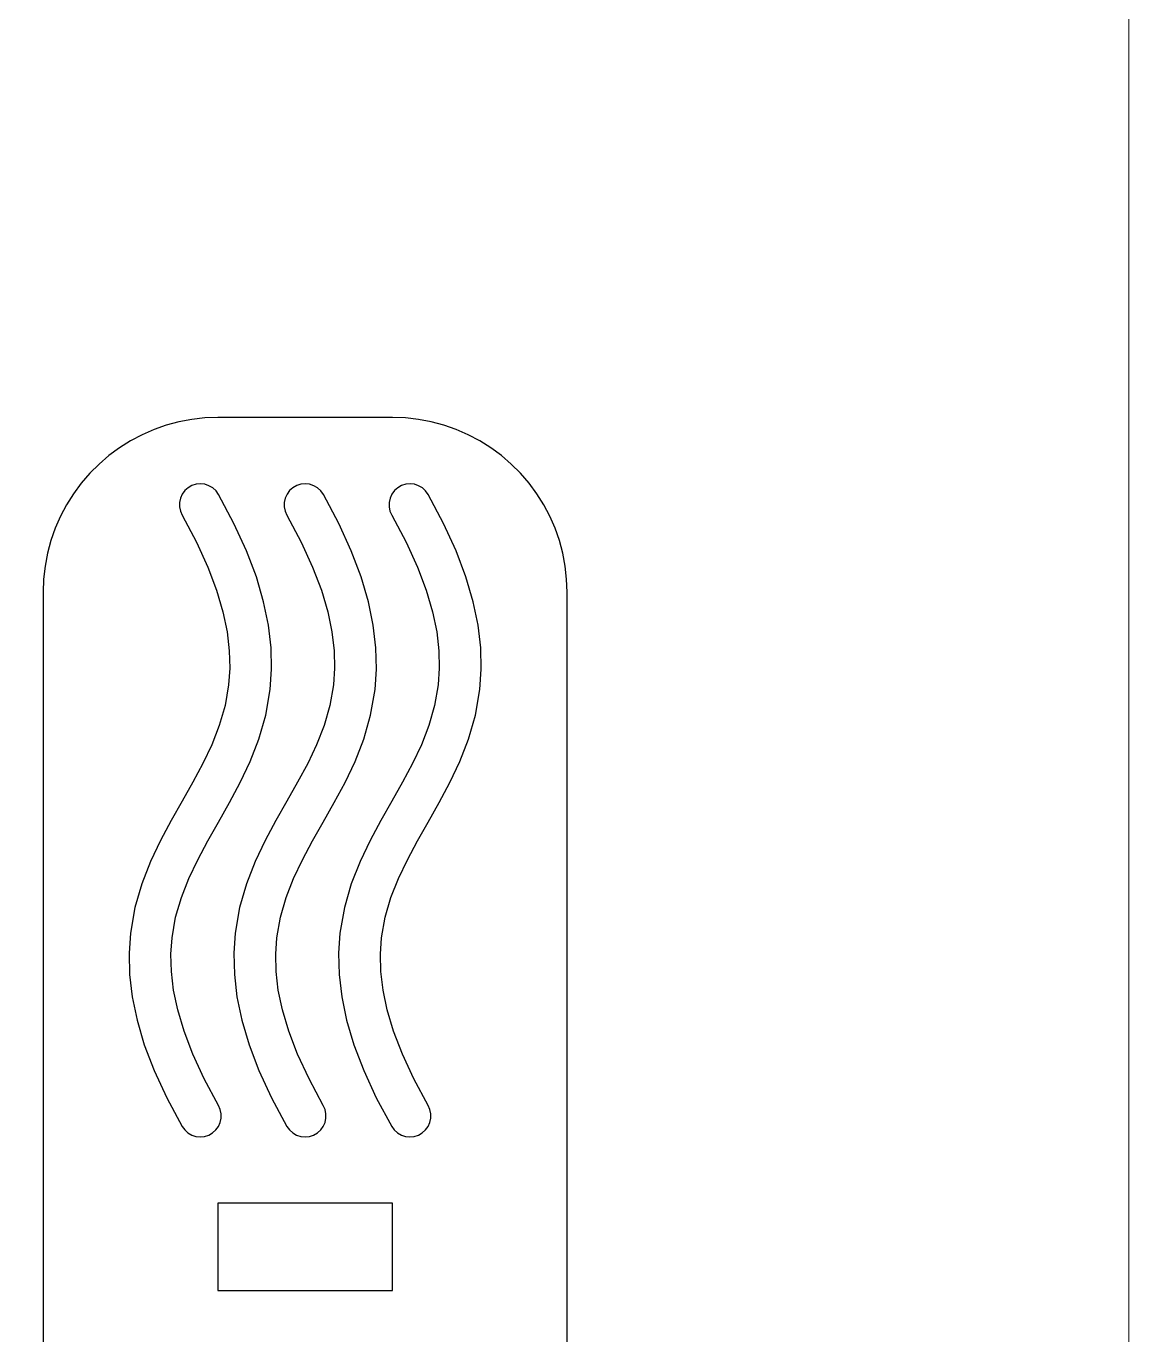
# Model space of a CAD drawing. Header units: millimetres. Extents: x -3928 to -434, y -548 to 1409.
# Drawn here: x -2791.6 to -2728.4, y 795.5 to 870.5 of the extents above; entities that cross this region are included whole.
import ezdxf

# ---------------------------------------------------------------- set-up
doc = ezdxf.new("R2010")
doc.units = ezdxf.units.MM
doc.header["$MEASUREMENT"] = 0
doc.layers.add('layer 1', color=7, linetype='Continuous')

msp = doc.modelspace()

# ---------------------------------------------------------------- linework, layer by layer
at = {"layer": 'layer 1', "color": 250, "lineweight": 9}
msp.add_lwpolyline([(-3928.424, 422.392), (-2728.424, 422.392), (-2728.424, 1322.392), (-3928.424, 1322.392), (-3928.424, 422.392)], close=True, dxfattribs=at)
at = {"layer": 'layer 1', "color": 1, "lineweight": 25}
for points, knots in [([(-2780.5872, 848.0727), (-2780.5872, 848.0727), (-2781.3344, 848.0449), (-2781.3344, 848.0449), (-2781.3344, 848.0449), (-2781.3344, 848.0449), (-2782.0777, 847.9609), (-2782.0777, 847.9609), (-2782.0777, 847.9609), (-2782.0777, 847.9609), (-2782.8125, 847.8219), (-2782.8125, 847.8219), (-2782.8125, 847.8219), (-2782.8125, 847.8219), (-2783.5347, 847.6286), (-2783.5347, 847.6286), (-2783.5347, 847.6286), (-2783.5347, 847.6286), (-2784.2406, 847.3816), (-2784.2406, 847.3816), (-2784.2406, 847.3816), (-2784.2406, 847.3816), (-2784.926, 847.0825), (-2784.926, 847.0825), (-2784.926, 847.0825), (-2784.926, 847.0825), (-2785.5871, 846.7329), (-2785.5871, 846.7329), (-2785.5871, 846.7329), (-2785.5871, 846.7329), (-2786.2204, 846.3353), (-2786.2204, 846.3353), (-2786.2204, 846.3353), (-2786.2204, 846.3353), (-2786.8222, 845.8912), (-2786.8222, 845.8912), (-2786.8222, 845.8912), (-2786.8222, 845.8912), (-2787.3888, 845.4033), (-2787.3888, 845.4033), (-2787.3888, 845.4033), (-2787.3888, 845.4033), (-2787.9176, 844.8745), (-2787.9176, 844.8745), (-2787.9176, 844.8745), (-2787.9176, 844.8745), (-2788.4055, 844.3075), (-2788.4055, 844.3075), (-2788.4055, 844.3075), (-2788.4055, 844.3075), (-2788.8496, 843.7061), (-2788.8496, 843.7061), (-2788.8496, 843.7061), (-2788.8496, 843.7061), (-2789.2476, 843.0728), (-2789.2476, 843.0728), (-2789.2476, 843.0728), (-2789.2476, 843.0728), (-2789.5968, 842.4117), (-2789.5968, 842.4117), (-2789.5968, 842.4117), (-2789.5968, 842.4117), (-2789.896, 841.7263), (-2789.896, 841.7263), (-2789.896, 841.7263), (-2789.896, 841.7263), (-2790.1429, 841.0204), (-2790.1429, 841.0204), (-2790.1429, 841.0204), (-2790.1429, 841.0204), (-2790.3366, 840.2979), (-2790.3366, 840.2979), (-2790.3366, 840.2979), (-2790.3366, 840.2979), (-2790.4756, 839.563), (-2790.4756, 839.563), (-2790.4756, 839.563), (-2790.4756, 839.563), (-2790.5592, 838.8201), (-2790.5592, 838.8201), (-2790.5592, 838.8201), (-2790.5592, 838.8201), (-2790.5871, 838.0729), (-2790.5871, 838.0729)], [0, 0, 0, 0, 0.0454545, 0.0454545, 0.0454545, 0.0454545, 0.0909091, 0.0909091, 0.0909091, 0.0909091, 0.1363636, 0.1363636, 0.1363636, 0.1363636, 0.1818182, 0.1818182, 0.1818182, 0.1818182, 0.2272727, 0.2272727, 0.2272727, 0.2272727, 0.2727273, 0.2727273, 0.2727273, 0.2727273, 0.3181818, 0.3181818, 0.3181818, 0.3181818, 0.3636364, 0.3636364, 0.3636364, 0.3636364, 0.4090909, 0.4090909, 0.4090909, 0.4090909, 0.4545455, 0.4545455, 0.4545455, 0.4545455, 0.5, 0.5, 0.5, 0.5, 0.5454545, 0.5454545, 0.5454545, 0.5454545, 0.5909091, 0.5909091, 0.5909091, 0.5909091, 0.6363636, 0.6363636, 0.6363636, 0.6363636, 0.6818182, 0.6818182, 0.6818182, 0.6818182, 0.7272727, 0.7272727, 0.7272727, 0.7272727, 0.7727273, 0.7727273, 0.7727273, 0.7727273, 0.8181818, 0.8181818, 0.8181818, 0.8181818, 0.8636364, 0.8636364, 0.8636364, 0.8636364, 0.9090909, 0.9090909, 0.9090909, 0.9090909, 1, 1, 1, 1]), ([(-2760.5872, 838.0729), (-2760.5872, 838.0729), (-2760.6151, 838.8201), (-2760.6151, 838.8201), (-2760.6151, 838.8201), (-2760.6151, 838.8201), (-2760.699, 839.563), (-2760.699, 839.563), (-2760.699, 839.563), (-2760.699, 839.563), (-2760.838, 840.2979), (-2760.838, 840.2979), (-2760.838, 840.2979), (-2760.838, 840.2979), (-2761.0313, 841.0204), (-2761.0313, 841.0204), (-2761.0313, 841.0204), (-2761.0313, 841.0204), (-2761.2786, 841.7263), (-2761.2786, 841.7263), (-2761.2786, 841.7263), (-2761.2786, 841.7263), (-2761.5774, 842.4117), (-2761.5774, 842.4117), (-2761.5774, 842.4117), (-2761.5774, 842.4117), (-2761.927, 843.0728), (-2761.927, 843.0728), (-2761.927, 843.0728), (-2761.927, 843.0728), (-2762.325, 843.7061), (-2762.325, 843.7061), (-2762.325, 843.7061), (-2762.325, 843.7061), (-2762.7688, 844.3075), (-2762.7688, 844.3075), (-2762.7688, 844.3075), (-2762.7688, 844.3075), (-2763.2567, 844.8745), (-2763.2567, 844.8745), (-2763.2567, 844.8745), (-2763.2567, 844.8745), (-2763.7855, 845.4033), (-2763.7855, 845.4033), (-2763.7855, 845.4033), (-2763.7855, 845.4033), (-2764.3524, 845.8912), (-2764.3524, 845.8912), (-2764.3524, 845.8912), (-2764.3524, 845.8912), (-2764.9539, 846.3353), (-2764.9539, 846.3353), (-2764.9539, 846.3353), (-2764.9539, 846.3353), (-2765.5871, 846.7329), (-2765.5871, 846.7329), (-2765.5871, 846.7329), (-2765.5871, 846.7329), (-2766.2482, 847.0825), (-2766.2482, 847.0825), (-2766.2482, 847.0825), (-2766.2482, 847.0825), (-2766.9337, 847.3816), (-2766.9337, 847.3816), (-2766.9337, 847.3816), (-2766.9337, 847.3816), (-2767.6396, 847.6286), (-2767.6396, 847.6286), (-2767.6396, 847.6286), (-2767.6396, 847.6286), (-2768.3621, 847.8219), (-2768.3621, 847.8219), (-2768.3621, 847.8219), (-2768.3621, 847.8219), (-2769.0969, 847.9609), (-2769.0969, 847.9609), (-2769.0969, 847.9609), (-2769.0969, 847.9609), (-2769.8398, 848.0449), (-2769.8398, 848.0449), (-2769.8398, 848.0449), (-2769.8398, 848.0449), (-2770.5874, 848.0727), (-2770.5874, 848.0727)], [0, 0, 0, 0, 0.0454545, 0.0454545, 0.0454545, 0.0454545, 0.0909091, 0.0909091, 0.0909091, 0.0909091, 0.1363636, 0.1363636, 0.1363636, 0.1363636, 0.1818182, 0.1818182, 0.1818182, 0.1818182, 0.2272727, 0.2272727, 0.2272727, 0.2272727, 0.2727273, 0.2727273, 0.2727273, 0.2727273, 0.3181818, 0.3181818, 0.3181818, 0.3181818, 0.3636364, 0.3636364, 0.3636364, 0.3636364, 0.4090909, 0.4090909, 0.4090909, 0.4090909, 0.4545455, 0.4545455, 0.4545455, 0.4545455, 0.5, 0.5, 0.5, 0.5, 0.5454545, 0.5454545, 0.5454545, 0.5454545, 0.5909091, 0.5909091, 0.5909091, 0.5909091, 0.6363636, 0.6363636, 0.6363636, 0.6363636, 0.6818182, 0.6818182, 0.6818182, 0.6818182, 0.7272727, 0.7272727, 0.7272727, 0.7272727, 0.7727273, 0.7727273, 0.7727273, 0.7727273, 0.8181818, 0.8181818, 0.8181818, 0.8181818, 0.8636364, 0.8636364, 0.8636364, 0.8636364, 0.9090909, 0.9090909, 0.9090909, 0.9090909, 1, 1, 1, 1]), ([(-2780.5438, 843.6655), (-2780.5438, 843.6655), (-2780.6899, 843.8697), (-2780.6899, 843.8697), (-2780.6899, 843.8697), (-2780.6899, 843.8697), (-2780.8754, 844.0387), (-2780.8754, 844.0387), (-2780.8754, 844.0387), (-2780.8754, 844.0387), (-2781.0917, 844.1657), (-2781.0917, 844.1657), (-2781.0917, 844.1657), (-2781.0917, 844.1657), (-2781.3298, 844.2447), (-2781.3298, 844.2447), (-2781.3298, 844.2447), (-2781.3298, 844.2447), (-2781.5789, 844.2726), (-2781.5789, 844.2726), (-2781.5789, 844.2726), (-2781.5789, 844.2726), (-2781.8286, 844.2483), (-2781.8286, 844.2483), (-2781.8286, 844.2483), (-2781.8286, 844.2483), (-2782.0678, 844.1724), (-2782.0678, 844.1724), (-2782.0678, 844.1724), (-2782.0678, 844.1724), (-2782.2858, 844.0482), (-2782.2858, 844.0482), (-2782.2858, 844.0482), (-2782.2858, 844.0482), (-2782.4735, 843.8817), (-2782.4735, 843.8817), (-2782.4735, 843.8817), (-2782.4735, 843.8817), (-2782.6224, 843.6799), (-2782.6224, 843.6799), (-2782.6224, 843.6799), (-2782.6224, 843.6799), (-2782.7261, 843.4513), (-2782.7261, 843.4513), (-2782.7261, 843.4513), (-2782.7261, 843.4513), (-2782.7797, 843.2062), (-2782.7797, 843.2062), (-2782.7797, 843.2062), (-2782.7797, 843.2062), (-2782.7815, 842.9553), (-2782.7815, 842.9553), (-2782.7815, 842.9553), (-2782.7815, 842.9553), (-2782.7311, 842.7098), (-2782.7311, 842.7098), (-2782.7311, 842.7098), (-2782.7311, 842.7098), (-2782.6305, 842.4798), (-2782.6305, 842.4798)], [0, 0, 0, 0, 0.0625, 0.0625, 0.0625, 0.0625, 0.125, 0.125, 0.125, 0.125, 0.1875, 0.1875, 0.1875, 0.1875, 0.25, 0.25, 0.25, 0.25, 0.3125, 0.3125, 0.3125, 0.3125, 0.375, 0.375, 0.375, 0.375, 0.4375, 0.4375, 0.4375, 0.4375, 0.5, 0.5, 0.5, 0.5, 0.5625, 0.5625, 0.5625, 0.5625, 0.625, 0.625, 0.625, 0.625, 0.6875, 0.6875, 0.6875, 0.6875, 0.75, 0.75, 0.75, 0.75, 0.8125, 0.8125, 0.8125, 0.8125, 0.875, 0.875, 0.875, 0.875, 1, 1, 1, 1]), ([(-2774.5438, 843.6655), (-2774.5438, 843.6655), (-2774.6898, 843.8697), (-2774.6898, 843.8697), (-2774.6898, 843.8697), (-2774.6898, 843.8697), (-2774.8754, 844.0387), (-2774.8754, 844.0387), (-2774.8754, 844.0387), (-2774.8754, 844.0387), (-2775.0916, 844.1657), (-2775.0916, 844.1657), (-2775.0916, 844.1657), (-2775.0916, 844.1657), (-2775.3298, 844.2447), (-2775.3298, 844.2447), (-2775.3298, 844.2447), (-2775.3298, 844.2447), (-2775.5792, 844.2726), (-2775.5792, 844.2726), (-2775.5792, 844.2726), (-2775.5792, 844.2726), (-2775.8286, 844.2483), (-2775.8286, 844.2483), (-2775.8286, 844.2483), (-2775.8286, 844.2483), (-2776.0678, 844.1724), (-2776.0678, 844.1724), (-2776.0678, 844.1724), (-2776.0678, 844.1724), (-2776.2858, 844.0482), (-2776.2858, 844.0482), (-2776.2858, 844.0482), (-2776.2858, 844.0482), (-2776.4735, 843.8817), (-2776.4735, 843.8817), (-2776.4735, 843.8817), (-2776.4735, 843.8817), (-2776.6224, 843.6799), (-2776.6224, 843.6799), (-2776.6224, 843.6799), (-2776.6224, 843.6799), (-2776.7261, 843.4513), (-2776.7261, 843.4513), (-2776.7261, 843.4513), (-2776.7261, 843.4513), (-2776.7797, 843.2062), (-2776.7797, 843.2062), (-2776.7797, 843.2062), (-2776.7797, 843.2062), (-2776.7815, 842.9553), (-2776.7815, 842.9553), (-2776.7815, 842.9553), (-2776.7815, 842.9553), (-2776.731, 842.7098), (-2776.731, 842.7098), (-2776.731, 842.7098), (-2776.731, 842.7098), (-2776.6305, 842.4798), (-2776.6305, 842.4798)], [0, 0, 0, 0, 0.0625, 0.0625, 0.0625, 0.0625, 0.125, 0.125, 0.125, 0.125, 0.1875, 0.1875, 0.1875, 0.1875, 0.25, 0.25, 0.25, 0.25, 0.3125, 0.3125, 0.3125, 0.3125, 0.375, 0.375, 0.375, 0.375, 0.4375, 0.4375, 0.4375, 0.4375, 0.5, 0.5, 0.5, 0.5, 0.5625, 0.5625, 0.5625, 0.5625, 0.625, 0.625, 0.625, 0.625, 0.6875, 0.6875, 0.6875, 0.6875, 0.75, 0.75, 0.75, 0.75, 0.8125, 0.8125, 0.8125, 0.8125, 0.875, 0.875, 0.875, 0.875, 1, 1, 1, 1]), ([(-2768.5437, 843.6655), (-2768.5437, 843.6655), (-2768.6901, 843.8697), (-2768.6901, 843.8697), (-2768.6901, 843.8697), (-2768.6901, 843.8697), (-2768.8754, 844.0387), (-2768.8754, 844.0387), (-2768.8754, 844.0387), (-2768.8754, 844.0387), (-2769.0916, 844.1657), (-2769.0916, 844.1657), (-2769.0916, 844.1657), (-2769.0916, 844.1657), (-2769.3297, 844.2447), (-2769.3297, 844.2447), (-2769.3297, 844.2447), (-2769.3297, 844.2447), (-2769.5791, 844.2726), (-2769.5791, 844.2726), (-2769.5791, 844.2726), (-2769.5791, 844.2726), (-2769.8286, 844.2483), (-2769.8286, 844.2483), (-2769.8286, 844.2483), (-2769.8286, 844.2483), (-2770.0677, 844.1724), (-2770.0677, 844.1724), (-2770.0677, 844.1724), (-2770.0677, 844.1724), (-2770.2858, 844.0482), (-2770.2858, 844.0482), (-2770.2858, 844.0482), (-2770.2858, 844.0482), (-2770.4734, 843.8817), (-2770.4734, 843.8817), (-2770.4734, 843.8817), (-2770.4734, 843.8817), (-2770.6223, 843.6799), (-2770.6223, 843.6799), (-2770.6223, 843.6799), (-2770.6223, 843.6799), (-2770.726, 843.4513), (-2770.726, 843.4513), (-2770.726, 843.4513), (-2770.726, 843.4513), (-2770.7796, 843.2062), (-2770.7796, 843.2062), (-2770.7796, 843.2062), (-2770.7796, 843.2062), (-2770.7814, 842.9553), (-2770.7814, 842.9553), (-2770.7814, 842.9553), (-2770.7814, 842.9553), (-2770.731, 842.7098), (-2770.731, 842.7098), (-2770.731, 842.7098), (-2770.731, 842.7098), (-2770.6304, 842.4798), (-2770.6304, 842.4798)], [0, 0, 0, 0, 0.0625, 0.0625, 0.0625, 0.0625, 0.125, 0.125, 0.125, 0.125, 0.1875, 0.1875, 0.1875, 0.1875, 0.25, 0.25, 0.25, 0.25, 0.3125, 0.3125, 0.3125, 0.3125, 0.375, 0.375, 0.375, 0.375, 0.4375, 0.4375, 0.4375, 0.4375, 0.5, 0.5, 0.5, 0.5, 0.5625, 0.5625, 0.5625, 0.5625, 0.625, 0.625, 0.625, 0.625, 0.6875, 0.6875, 0.6875, 0.6875, 0.75, 0.75, 0.75, 0.75, 0.8125, 0.8125, 0.8125, 0.8125, 0.875, 0.875, 0.875, 0.875, 1, 1, 1, 1]), ([(-2780.5467, 808.6706), (-2780.5467, 808.6706), (-2781.3654, 810.1915), (-2781.3654, 810.1915), (-2781.3654, 810.1915), (-2781.3654, 810.1915), (-2782.0199, 811.6072), (-2782.0199, 811.6072), (-2782.0199, 811.6072), (-2782.0199, 811.6072), (-2782.5219, 812.923), (-2782.5219, 812.923), (-2782.5219, 812.923), (-2782.5219, 812.923), (-2782.8849, 814.1457), (-2782.8849, 814.1457), (-2782.8849, 814.1457), (-2782.8849, 814.1457), (-2783.1219, 815.2824), (-2783.1219, 815.2824), (-2783.1219, 815.2824), (-2783.1219, 815.2824), (-2783.2468, 816.3425), (-2783.2468, 816.3425), (-2783.2468, 816.3425), (-2783.2468, 816.3425), (-2783.2715, 817.3352), (-2783.2715, 817.3352), (-2783.2715, 817.3352), (-2783.2715, 817.3352), (-2783.2077, 818.2722), (-2783.2077, 818.2722), (-2783.2077, 818.2722), (-2783.2077, 818.2722), (-2783.0013, 819.4543), (-2783.0013, 819.4543), (-2783.0013, 819.4543), (-2783.0013, 819.4543), (-2782.6746, 820.5811), (-2782.6746, 820.5811), (-2782.6746, 820.5811), (-2782.6746, 820.5811), (-2782.246, 821.6737), (-2782.246, 821.6737), (-2782.246, 821.6737), (-2782.246, 821.6737), (-2781.7334, 822.7489), (-2781.7334, 822.7489), (-2781.7334, 822.7489), (-2781.7334, 822.7489), (-2781.1587, 823.8214), (-2781.1587, 823.8214), (-2781.1587, 823.8214), (-2781.1587, 823.8214), (-2780.5452, 824.9051), (-2780.5452, 824.9051), (-2780.5452, 824.9051), (-2780.5452, 824.9051), (-2779.9169, 826.0146), (-2779.9169, 826.0146), (-2779.9169, 826.0146), (-2779.9169, 826.0146), (-2779.3021, 827.1661), (-2779.3021, 827.1661), (-2779.3021, 827.1661), (-2779.3021, 827.1661), (-2778.7295, 828.375), (-2778.7295, 828.375), (-2778.7295, 828.375), (-2778.7295, 828.375), (-2778.2296, 829.6574), (-2778.2296, 829.6574), (-2778.2296, 829.6574), (-2778.2296, 829.6574), (-2777.8359, 831.0265), (-2777.8359, 831.0265), (-2777.8359, 831.0265), (-2777.8359, 831.0265), (-2777.5823, 832.4923), (-2777.5823, 832.4923), (-2777.5823, 832.4923), (-2777.5823, 832.4923), (-2777.5036, 833.6586), (-2777.5036, 833.6586), (-2777.5036, 833.6586), (-2777.5036, 833.6586), (-2777.5336, 834.8841), (-2777.5336, 834.8841), (-2777.5336, 834.8841), (-2777.5336, 834.8841), (-2777.6835, 836.1707), (-2777.6835, 836.1707), (-2777.6835, 836.1707), (-2777.6835, 836.1707), (-2777.9622, 837.5219), (-2777.9622, 837.5219), (-2777.9622, 837.5219), (-2777.9622, 837.5219), (-2778.3788, 838.9407), (-2778.3788, 838.9407), (-2778.3788, 838.9407), (-2778.3788, 838.9407), (-2778.9419, 840.4333), (-2778.9419, 840.4333), (-2778.9419, 840.4333), (-2778.9419, 840.4333), (-2779.6605, 842.006), (-2779.6605, 842.006), (-2779.6605, 842.006), (-2779.6605, 842.006), (-2780.5438, 843.6655), (-2780.5438, 843.6655)], [0, 0, 0, 0, 0.0344828, 0.0344828, 0.0344828, 0.0344828, 0.0689655, 0.0689655, 0.0689655, 0.0689655, 0.1034483, 0.1034483, 0.1034483, 0.1034483, 0.137931, 0.137931, 0.137931, 0.137931, 0.1724138, 0.1724138, 0.1724138, 0.1724138, 0.2068966, 0.2068966, 0.2068966, 0.2068966, 0.2413793, 0.2413793, 0.2413793, 0.2413793, 0.2758621, 0.2758621, 0.2758621, 0.2758621, 0.3103448, 0.3103448, 0.3103448, 0.3103448, 0.3448276, 0.3448276, 0.3448276, 0.3448276, 0.3793103, 0.3793103, 0.3793103, 0.3793103, 0.4137931, 0.4137931, 0.4137931, 0.4137931, 0.4482759, 0.4482759, 0.4482759, 0.4482759, 0.4827586, 0.4827586, 0.4827586, 0.4827586, 0.5172414, 0.5172414, 0.5172414, 0.5172414, 0.5517241, 0.5517241, 0.5517241, 0.5517241, 0.5862069, 0.5862069, 0.5862069, 0.5862069, 0.6206897, 0.6206897, 0.6206897, 0.6206897, 0.6551724, 0.6551724, 0.6551724, 0.6551724, 0.6896552, 0.6896552, 0.6896552, 0.6896552, 0.7241379, 0.7241379, 0.7241379, 0.7241379, 0.7586207, 0.7586207, 0.7586207, 0.7586207, 0.7931034, 0.7931034, 0.7931034, 0.7931034, 0.8275862, 0.8275862, 0.8275862, 0.8275862, 0.862069, 0.862069, 0.862069, 0.862069, 0.8965517, 0.8965517, 0.8965517, 0.8965517, 0.9310345, 0.9310345, 0.9310345, 0.9310345, 1, 1, 1, 1]), ([(-2774.5466, 808.6706), (-2774.5466, 808.6706), (-2775.3654, 810.1915), (-2775.3654, 810.1915), (-2775.3654, 810.1915), (-2775.3654, 810.1915), (-2776.0198, 811.6072), (-2776.0198, 811.6072), (-2776.0198, 811.6072), (-2776.0198, 811.6072), (-2776.5218, 812.923), (-2776.5218, 812.923), (-2776.5218, 812.923), (-2776.5218, 812.923), (-2776.8848, 814.1457), (-2776.8848, 814.1457), (-2776.8848, 814.1457), (-2776.8848, 814.1457), (-2777.1219, 815.2824), (-2777.1219, 815.2824), (-2777.1219, 815.2824), (-2777.1219, 815.2824), (-2777.2468, 816.3425), (-2777.2468, 816.3425), (-2777.2468, 816.3425), (-2777.2468, 816.3425), (-2777.2715, 817.3352), (-2777.2715, 817.3352), (-2777.2715, 817.3352), (-2777.2715, 817.3352), (-2777.2076, 818.2722), (-2777.2076, 818.2722), (-2777.2076, 818.2722), (-2777.2076, 818.2722), (-2777.0012, 819.4543), (-2777.0012, 819.4543), (-2777.0012, 819.4543), (-2777.0012, 819.4543), (-2776.6746, 820.5811), (-2776.6746, 820.5811), (-2776.6746, 820.5811), (-2776.6746, 820.5811), (-2776.2459, 821.6737), (-2776.2459, 821.6737), (-2776.2459, 821.6737), (-2776.2459, 821.6737), (-2775.7334, 822.7489), (-2775.7334, 822.7489), (-2775.7334, 822.7489), (-2775.7334, 822.7489), (-2775.1587, 823.8214), (-2775.1587, 823.8214), (-2775.1587, 823.8214), (-2775.1587, 823.8214), (-2774.5452, 824.9051), (-2774.5452, 824.9051), (-2774.5452, 824.9051), (-2774.5452, 824.9051), (-2773.9169, 826.0146), (-2773.9169, 826.0146), (-2773.9169, 826.0146), (-2773.9169, 826.0146), (-2773.302, 827.1661), (-2773.302, 827.1661), (-2773.302, 827.1661), (-2773.302, 827.1661), (-2772.7294, 828.375), (-2772.7294, 828.375), (-2772.7294, 828.375), (-2772.7294, 828.375), (-2772.2296, 829.6574), (-2772.2296, 829.6574), (-2772.2296, 829.6574), (-2772.2296, 829.6574), (-2771.8359, 831.0265), (-2771.8359, 831.0265), (-2771.8359, 831.0265), (-2771.8359, 831.0265), (-2771.5822, 832.4923), (-2771.5822, 832.4923), (-2771.5822, 832.4923), (-2771.5822, 832.4923), (-2771.5035, 833.6586), (-2771.5035, 833.6586), (-2771.5035, 833.6586), (-2771.5035, 833.6586), (-2771.5339, 834.8841), (-2771.5339, 834.8841), (-2771.5339, 834.8841), (-2771.5339, 834.8841), (-2771.6835, 836.1707), (-2771.6835, 836.1707), (-2771.6835, 836.1707), (-2771.6835, 836.1707), (-2771.9622, 837.5219), (-2771.9622, 837.5219), (-2771.9622, 837.5219), (-2771.9622, 837.5219), (-2772.3788, 838.9407), (-2772.3788, 838.9407), (-2772.3788, 838.9407), (-2772.3788, 838.9407), (-2772.9418, 840.4333), (-2772.9418, 840.4333), (-2772.9418, 840.4333), (-2772.9418, 840.4333), (-2773.6604, 842.006), (-2773.6604, 842.006), (-2773.6604, 842.006), (-2773.6604, 842.006), (-2774.5438, 843.6655), (-2774.5438, 843.6655)], [0, 0, 0, 0, 0.0344828, 0.0344828, 0.0344828, 0.0344828, 0.0689655, 0.0689655, 0.0689655, 0.0689655, 0.1034483, 0.1034483, 0.1034483, 0.1034483, 0.137931, 0.137931, 0.137931, 0.137931, 0.1724138, 0.1724138, 0.1724138, 0.1724138, 0.2068966, 0.2068966, 0.2068966, 0.2068966, 0.2413793, 0.2413793, 0.2413793, 0.2413793, 0.2758621, 0.2758621, 0.2758621, 0.2758621, 0.3103448, 0.3103448, 0.3103448, 0.3103448, 0.3448276, 0.3448276, 0.3448276, 0.3448276, 0.3793103, 0.3793103, 0.3793103, 0.3793103, 0.4137931, 0.4137931, 0.4137931, 0.4137931, 0.4482759, 0.4482759, 0.4482759, 0.4482759, 0.4827586, 0.4827586, 0.4827586, 0.4827586, 0.5172414, 0.5172414, 0.5172414, 0.5172414, 0.5517241, 0.5517241, 0.5517241, 0.5517241, 0.5862069, 0.5862069, 0.5862069, 0.5862069, 0.6206897, 0.6206897, 0.6206897, 0.6206897, 0.6551724, 0.6551724, 0.6551724, 0.6551724, 0.6896552, 0.6896552, 0.6896552, 0.6896552, 0.7241379, 0.7241379, 0.7241379, 0.7241379, 0.7586207, 0.7586207, 0.7586207, 0.7586207, 0.7931034, 0.7931034, 0.7931034, 0.7931034, 0.8275862, 0.8275862, 0.8275862, 0.8275862, 0.862069, 0.862069, 0.862069, 0.862069, 0.8965517, 0.8965517, 0.8965517, 0.8965517, 0.9310345, 0.9310345, 0.9310345, 0.9310345, 1, 1, 1, 1]), ([(-2768.5469, 808.6706), (-2768.5469, 808.6706), (-2769.3657, 810.1915), (-2769.3657, 810.1915), (-2769.3657, 810.1915), (-2769.3657, 810.1915), (-2770.0198, 811.6072), (-2770.0198, 811.6072), (-2770.0198, 811.6072), (-2770.0198, 811.6072), (-2770.5218, 812.923), (-2770.5218, 812.923), (-2770.5218, 812.923), (-2770.5218, 812.923), (-2770.8848, 814.1457), (-2770.8848, 814.1457), (-2770.8848, 814.1457), (-2770.8848, 814.1457), (-2771.1218, 815.2824), (-2771.1218, 815.2824), (-2771.1218, 815.2824), (-2771.1218, 815.2824), (-2771.2467, 816.3425), (-2771.2467, 816.3425), (-2771.2467, 816.3425), (-2771.2467, 816.3425), (-2771.2714, 817.3352), (-2771.2714, 817.3352), (-2771.2714, 817.3352), (-2771.2714, 817.3352), (-2771.2076, 818.2722), (-2771.2076, 818.2722), (-2771.2076, 818.2722), (-2771.2076, 818.2722), (-2771.0012, 819.4543), (-2771.0012, 819.4543), (-2771.0012, 819.4543), (-2771.0012, 819.4543), (-2770.6749, 820.5811), (-2770.6749, 820.5811), (-2770.6749, 820.5811), (-2770.6749, 820.5811), (-2770.2459, 821.6737), (-2770.2459, 821.6737), (-2770.2459, 821.6737), (-2770.2459, 821.6737), (-2769.7333, 822.7489), (-2769.7333, 822.7489), (-2769.7333, 822.7489), (-2769.7333, 822.7489), (-2769.1586, 823.8214), (-2769.1586, 823.8214), (-2769.1586, 823.8214), (-2769.1586, 823.8214), (-2768.5452, 824.9051), (-2768.5452, 824.9051), (-2768.5452, 824.9051), (-2768.5452, 824.9051), (-2767.9169, 826.0146), (-2767.9169, 826.0146), (-2767.9169, 826.0146), (-2767.9169, 826.0146), (-2767.302, 827.1661), (-2767.302, 827.1661), (-2767.302, 827.1661), (-2767.302, 827.1661), (-2766.7294, 828.375), (-2766.7294, 828.375), (-2766.7294, 828.375), (-2766.7294, 828.375), (-2766.2295, 829.6574), (-2766.2295, 829.6574), (-2766.2295, 829.6574), (-2766.2295, 829.6574), (-2765.8358, 831.0265), (-2765.8358, 831.0265), (-2765.8358, 831.0265), (-2765.8358, 831.0265), (-2765.5825, 832.4923), (-2765.5825, 832.4923), (-2765.5825, 832.4923), (-2765.5825, 832.4923), (-2765.5039, 833.6586), (-2765.5039, 833.6586), (-2765.5039, 833.6586), (-2765.5039, 833.6586), (-2765.5338, 834.8841), (-2765.5338, 834.8841), (-2765.5338, 834.8841), (-2765.5338, 834.8841), (-2765.6834, 836.1707), (-2765.6834, 836.1707), (-2765.6834, 836.1707), (-2765.6834, 836.1707), (-2765.9621, 837.5219), (-2765.9621, 837.5219), (-2765.9621, 837.5219), (-2765.9621, 837.5219), (-2766.3787, 838.9407), (-2766.3787, 838.9407), (-2766.3787, 838.9407), (-2766.3787, 838.9407), (-2766.9418, 840.4333), (-2766.9418, 840.4333), (-2766.9418, 840.4333), (-2766.9418, 840.4333), (-2767.6604, 842.006), (-2767.6604, 842.006), (-2767.6604, 842.006), (-2767.6604, 842.006), (-2768.5437, 843.6655), (-2768.5437, 843.6655)], [0, 0, 0, 0, 0.0344828, 0.0344828, 0.0344828, 0.0344828, 0.0689655, 0.0689655, 0.0689655, 0.0689655, 0.1034483, 0.1034483, 0.1034483, 0.1034483, 0.137931, 0.137931, 0.137931, 0.137931, 0.1724138, 0.1724138, 0.1724138, 0.1724138, 0.2068966, 0.2068966, 0.2068966, 0.2068966, 0.2413793, 0.2413793, 0.2413793, 0.2413793, 0.2758621, 0.2758621, 0.2758621, 0.2758621, 0.3103448, 0.3103448, 0.3103448, 0.3103448, 0.3448276, 0.3448276, 0.3448276, 0.3448276, 0.3793103, 0.3793103, 0.3793103, 0.3793103, 0.4137931, 0.4137931, 0.4137931, 0.4137931, 0.4482759, 0.4482759, 0.4482759, 0.4482759, 0.4827586, 0.4827586, 0.4827586, 0.4827586, 0.5172414, 0.5172414, 0.5172414, 0.5172414, 0.5517241, 0.5517241, 0.5517241, 0.5517241, 0.5862069, 0.5862069, 0.5862069, 0.5862069, 0.6206897, 0.6206897, 0.6206897, 0.6206897, 0.6551724, 0.6551724, 0.6551724, 0.6551724, 0.6896552, 0.6896552, 0.6896552, 0.6896552, 0.7241379, 0.7241379, 0.7241379, 0.7241379, 0.7586207, 0.7586207, 0.7586207, 0.7586207, 0.7931034, 0.7931034, 0.7931034, 0.7931034, 0.8275862, 0.8275862, 0.8275862, 0.8275862, 0.862069, 0.862069, 0.862069, 0.862069, 0.8965517, 0.8965517, 0.8965517, 0.8965517, 0.9310345, 0.9310345, 0.9310345, 0.9310345, 1, 1, 1, 1]), ([(-2782.6305, 842.4798), (-2782.6305, 842.4798), (-2781.8114, 840.9413), (-2781.8114, 840.9413), (-2781.8114, 840.9413), (-2781.8114, 840.9413), (-2781.1566, 839.5087), (-2781.1566, 839.5087), (-2781.1566, 839.5087), (-2781.1566, 839.5087), (-2780.6539, 838.177), (-2780.6539, 838.177), (-2780.6539, 838.177), (-2780.6539, 838.177), (-2780.2905, 836.9394), (-2780.2905, 836.9394), (-2780.2905, 836.9394), (-2780.2905, 836.9394), (-2780.0528, 835.7887), (-2780.0528, 835.7887), (-2780.0528, 835.7887), (-2780.0528, 835.7887), (-2779.9279, 834.7159), (-2779.9279, 834.7159), (-2779.9279, 834.7159), (-2779.9279, 834.7159), (-2779.9028, 833.7112), (-2779.9028, 833.7112), (-2779.9028, 833.7112), (-2779.9028, 833.7112), (-2779.967, 832.7636), (-2779.967, 832.7636), (-2779.967, 832.7636), (-2779.967, 832.7636), (-2780.1738, 831.5698), (-2780.1738, 831.5698), (-2780.1738, 831.5698), (-2780.1738, 831.5698), (-2780.5004, 830.4335), (-2780.5004, 830.4335), (-2780.5004, 830.4335), (-2780.5004, 830.4335), (-2780.9294, 829.3339), (-2780.9294, 829.3339), (-2780.9294, 829.3339), (-2780.9294, 829.3339), (-2781.442, 828.2544), (-2781.442, 828.2544), (-2781.442, 828.2544), (-2781.442, 828.2544), (-2782.0163, 827.1798), (-2782.0163, 827.1798), (-2782.0163, 827.1798), (-2782.0163, 827.1798), (-2782.6291, 826.0957), (-2782.6291, 826.0957), (-2782.6291, 826.0957), (-2782.6291, 826.0957), (-2783.257, 824.988), (-2783.257, 824.988), (-2783.257, 824.988), (-2783.257, 824.988), (-2783.8719, 823.8404), (-2783.8719, 823.8404), (-2783.8719, 823.8404), (-2783.8719, 823.8404), (-2784.4441, 822.6368), (-2784.4441, 822.6368), (-2784.4441, 822.6368), (-2784.4441, 822.6368), (-2784.944, 821.3618), (-2784.944, 821.3618), (-2784.944, 821.3618), (-2784.944, 821.3618), (-2785.3381, 820.0015), (-2785.3381, 820.0015), (-2785.3381, 820.0015), (-2785.3381, 820.0015), (-2785.5917, 818.5459), (-2785.5917, 818.5459), (-2785.5917, 818.5459), (-2785.5917, 818.5459), (-2785.6707, 817.3885), (-2785.6707, 817.3885), (-2785.6707, 817.3885), (-2785.6707, 817.3885), (-2785.6408, 816.1725), (-2785.6408, 816.1725), (-2785.6408, 816.1725), (-2785.6408, 816.1725), (-2785.4908, 814.8965), (-2785.4908, 814.8965), (-2785.4908, 814.8965), (-2785.4908, 814.8965), (-2785.2114, 813.5577), (-2785.2114, 813.5577), (-2785.2114, 813.5577), (-2785.2114, 813.5577), (-2784.7944, 812.1518), (-2784.7944, 812.1518), (-2784.7944, 812.1518), (-2784.7944, 812.1518), (-2784.2307, 810.6741), (-2784.2307, 810.6741), (-2784.2307, 810.6741), (-2784.2307, 810.6741), (-2783.5117, 809.1172), (-2783.5117, 809.1172), (-2783.5117, 809.1172), (-2783.5117, 809.1172), (-2782.6277, 807.4751), (-2782.6277, 807.4751)], [0, 0, 0, 0, 0.0344828, 0.0344828, 0.0344828, 0.0344828, 0.0689655, 0.0689655, 0.0689655, 0.0689655, 0.1034483, 0.1034483, 0.1034483, 0.1034483, 0.137931, 0.137931, 0.137931, 0.137931, 0.1724138, 0.1724138, 0.1724138, 0.1724138, 0.2068966, 0.2068966, 0.2068966, 0.2068966, 0.2413793, 0.2413793, 0.2413793, 0.2413793, 0.2758621, 0.2758621, 0.2758621, 0.2758621, 0.3103448, 0.3103448, 0.3103448, 0.3103448, 0.3448276, 0.3448276, 0.3448276, 0.3448276, 0.3793103, 0.3793103, 0.3793103, 0.3793103, 0.4137931, 0.4137931, 0.4137931, 0.4137931, 0.4482759, 0.4482759, 0.4482759, 0.4482759, 0.4827586, 0.4827586, 0.4827586, 0.4827586, 0.5172414, 0.5172414, 0.5172414, 0.5172414, 0.5517241, 0.5517241, 0.5517241, 0.5517241, 0.5862069, 0.5862069, 0.5862069, 0.5862069, 0.6206897, 0.6206897, 0.6206897, 0.6206897, 0.6551724, 0.6551724, 0.6551724, 0.6551724, 0.6896552, 0.6896552, 0.6896552, 0.6896552, 0.7241379, 0.7241379, 0.7241379, 0.7241379, 0.7586207, 0.7586207, 0.7586207, 0.7586207, 0.7931034, 0.7931034, 0.7931034, 0.7931034, 0.8275862, 0.8275862, 0.8275862, 0.8275862, 0.862069, 0.862069, 0.862069, 0.862069, 0.8965517, 0.8965517, 0.8965517, 0.8965517, 0.9310345, 0.9310345, 0.9310345, 0.9310345, 1, 1, 1, 1]), ([(-2776.6305, 842.4798), (-2776.6305, 842.4798), (-2775.8113, 840.9413), (-2775.8113, 840.9413), (-2775.8113, 840.9413), (-2775.8113, 840.9413), (-2775.1566, 839.5087), (-2775.1566, 839.5087), (-2775.1566, 839.5087), (-2775.1566, 839.5087), (-2774.6539, 838.177), (-2774.6539, 838.177), (-2774.6539, 838.177), (-2774.6539, 838.177), (-2774.2905, 836.9394), (-2774.2905, 836.9394), (-2774.2905, 836.9394), (-2774.2905, 836.9394), (-2774.0527, 835.7887), (-2774.0527, 835.7887), (-2774.0527, 835.7887), (-2774.0527, 835.7887), (-2773.9278, 834.7159), (-2773.9278, 834.7159), (-2773.9278, 834.7159), (-2773.9278, 834.7159), (-2773.9028, 833.7112), (-2773.9028, 833.7112), (-2773.9028, 833.7112), (-2773.9028, 833.7112), (-2773.967, 832.7636), (-2773.967, 832.7636), (-2773.967, 832.7636), (-2773.967, 832.7636), (-2774.1737, 831.5698), (-2774.1737, 831.5698), (-2774.1737, 831.5698), (-2774.1737, 831.5698), (-2774.5004, 830.4335), (-2774.5004, 830.4335), (-2774.5004, 830.4335), (-2774.5004, 830.4335), (-2774.9294, 829.3339), (-2774.9294, 829.3339), (-2774.9294, 829.3339), (-2774.9294, 829.3339), (-2775.442, 828.2544), (-2775.442, 828.2544), (-2775.442, 828.2544), (-2775.442, 828.2544), (-2776.0163, 827.1798), (-2776.0163, 827.1798), (-2776.0163, 827.1798), (-2776.0163, 827.1798), (-2776.6291, 826.0957), (-2776.6291, 826.0957), (-2776.6291, 826.0957), (-2776.6291, 826.0957), (-2777.257, 824.988), (-2777.257, 824.988), (-2777.257, 824.988), (-2777.257, 824.988), (-2777.8719, 823.8404), (-2777.8719, 823.8404), (-2777.8719, 823.8404), (-2777.8719, 823.8404), (-2778.4441, 822.6368), (-2778.4441, 822.6368), (-2778.4441, 822.6368), (-2778.4441, 822.6368), (-2778.944, 821.3618), (-2778.944, 821.3618), (-2778.944, 821.3618), (-2778.944, 821.3618), (-2779.338, 820.0015), (-2779.338, 820.0015), (-2779.338, 820.0015), (-2779.338, 820.0015), (-2779.592, 818.5459), (-2779.592, 818.5459), (-2779.592, 818.5459), (-2779.592, 818.5459), (-2779.6707, 817.3885), (-2779.6707, 817.3885), (-2779.6707, 817.3885), (-2779.6707, 817.3885), (-2779.6407, 816.1725), (-2779.6407, 816.1725), (-2779.6407, 816.1725), (-2779.6407, 816.1725), (-2779.4908, 814.8965), (-2779.4908, 814.8965), (-2779.4908, 814.8965), (-2779.4908, 814.8965), (-2779.2114, 813.5577), (-2779.2114, 813.5577), (-2779.2114, 813.5577), (-2779.2114, 813.5577), (-2778.7944, 812.1518), (-2778.7944, 812.1518), (-2778.7944, 812.1518), (-2778.7944, 812.1518), (-2778.231, 810.6741), (-2778.231, 810.6741), (-2778.231, 810.6741), (-2778.231, 810.6741), (-2777.5117, 809.1172), (-2777.5117, 809.1172), (-2777.5117, 809.1172), (-2777.5117, 809.1172), (-2776.6276, 807.4751), (-2776.6276, 807.4751)], [0, 0, 0, 0, 0.0344828, 0.0344828, 0.0344828, 0.0344828, 0.0689655, 0.0689655, 0.0689655, 0.0689655, 0.1034483, 0.1034483, 0.1034483, 0.1034483, 0.137931, 0.137931, 0.137931, 0.137931, 0.1724138, 0.1724138, 0.1724138, 0.1724138, 0.2068966, 0.2068966, 0.2068966, 0.2068966, 0.2413793, 0.2413793, 0.2413793, 0.2413793, 0.2758621, 0.2758621, 0.2758621, 0.2758621, 0.3103448, 0.3103448, 0.3103448, 0.3103448, 0.3448276, 0.3448276, 0.3448276, 0.3448276, 0.3793103, 0.3793103, 0.3793103, 0.3793103, 0.4137931, 0.4137931, 0.4137931, 0.4137931, 0.4482759, 0.4482759, 0.4482759, 0.4482759, 0.4827586, 0.4827586, 0.4827586, 0.4827586, 0.5172414, 0.5172414, 0.5172414, 0.5172414, 0.5517241, 0.5517241, 0.5517241, 0.5517241, 0.5862069, 0.5862069, 0.5862069, 0.5862069, 0.6206897, 0.6206897, 0.6206897, 0.6206897, 0.6551724, 0.6551724, 0.6551724, 0.6551724, 0.6896552, 0.6896552, 0.6896552, 0.6896552, 0.7241379, 0.7241379, 0.7241379, 0.7241379, 0.7586207, 0.7586207, 0.7586207, 0.7586207, 0.7931034, 0.7931034, 0.7931034, 0.7931034, 0.8275862, 0.8275862, 0.8275862, 0.8275862, 0.862069, 0.862069, 0.862069, 0.862069, 0.8965517, 0.8965517, 0.8965517, 0.8965517, 0.9310345, 0.9310345, 0.9310345, 0.9310345, 1, 1, 1, 1]), ([(-2770.6304, 842.4798), (-2770.6304, 842.4798), (-2769.8113, 840.9413), (-2769.8113, 840.9413), (-2769.8113, 840.9413), (-2769.8113, 840.9413), (-2769.1565, 839.5087), (-2769.1565, 839.5087), (-2769.1565, 839.5087), (-2769.1565, 839.5087), (-2768.6538, 838.177), (-2768.6538, 838.177), (-2768.6538, 838.177), (-2768.6538, 838.177), (-2768.2904, 836.9394), (-2768.2904, 836.9394), (-2768.2904, 836.9394), (-2768.2904, 836.9394), (-2768.0527, 835.7887), (-2768.0527, 835.7887), (-2768.0527, 835.7887), (-2768.0527, 835.7887), (-2767.9278, 834.7159), (-2767.9278, 834.7159), (-2767.9278, 834.7159), (-2767.9278, 834.7159), (-2767.9031, 833.7112), (-2767.9031, 833.7112), (-2767.9031, 833.7112), (-2767.9031, 833.7112), (-2767.9669, 832.7636), (-2767.9669, 832.7636), (-2767.9669, 832.7636), (-2767.9669, 832.7636), (-2768.1737, 831.5698), (-2768.1737, 831.5698), (-2768.1737, 831.5698), (-2768.1737, 831.5698), (-2768.5003, 830.4335), (-2768.5003, 830.4335), (-2768.5003, 830.4335), (-2768.5003, 830.4335), (-2768.9293, 829.3339), (-2768.9293, 829.3339), (-2768.9293, 829.3339), (-2768.9293, 829.3339), (-2769.4419, 828.2544), (-2769.4419, 828.2544), (-2769.4419, 828.2544), (-2769.4419, 828.2544), (-2770.0162, 827.1798), (-2770.0162, 827.1798), (-2770.0162, 827.1798), (-2770.0162, 827.1798), (-2770.629, 826.0957), (-2770.629, 826.0957), (-2770.629, 826.0957), (-2770.629, 826.0957), (-2771.257, 824.988), (-2771.257, 824.988), (-2771.257, 824.988), (-2771.257, 824.988), (-2771.8718, 823.8404), (-2771.8718, 823.8404), (-2771.8718, 823.8404), (-2771.8718, 823.8404), (-2772.4441, 822.6368), (-2772.4441, 822.6368), (-2772.4441, 822.6368), (-2772.4441, 822.6368), (-2772.9443, 821.3618), (-2772.9443, 821.3618), (-2772.9443, 821.3618), (-2772.9443, 821.3618), (-2773.338, 820.0015), (-2773.338, 820.0015), (-2773.338, 820.0015), (-2773.338, 820.0015), (-2773.592, 818.5459), (-2773.592, 818.5459), (-2773.592, 818.5459), (-2773.592, 818.5459), (-2773.6707, 817.3885), (-2773.6707, 817.3885), (-2773.6707, 817.3885), (-2773.6707, 817.3885), (-2773.6407, 816.1725), (-2773.6407, 816.1725), (-2773.6407, 816.1725), (-2773.6407, 816.1725), (-2773.4907, 814.8965), (-2773.4907, 814.8965), (-2773.4907, 814.8965), (-2773.4907, 814.8965), (-2773.2117, 813.5577), (-2773.2117, 813.5577), (-2773.2117, 813.5577), (-2773.2117, 813.5577), (-2772.7944, 812.1518), (-2772.7944, 812.1518), (-2772.7944, 812.1518), (-2772.7944, 812.1518), (-2772.231, 810.6741), (-2772.231, 810.6741), (-2772.231, 810.6741), (-2772.231, 810.6741), (-2771.5117, 809.1172), (-2771.5117, 809.1172), (-2771.5117, 809.1172), (-2771.5117, 809.1172), (-2770.6276, 807.4751), (-2770.6276, 807.4751)], [0, 0, 0, 0, 0.0344828, 0.0344828, 0.0344828, 0.0344828, 0.0689655, 0.0689655, 0.0689655, 0.0689655, 0.1034483, 0.1034483, 0.1034483, 0.1034483, 0.137931, 0.137931, 0.137931, 0.137931, 0.1724138, 0.1724138, 0.1724138, 0.1724138, 0.2068966, 0.2068966, 0.2068966, 0.2068966, 0.2413793, 0.2413793, 0.2413793, 0.2413793, 0.2758621, 0.2758621, 0.2758621, 0.2758621, 0.3103448, 0.3103448, 0.3103448, 0.3103448, 0.3448276, 0.3448276, 0.3448276, 0.3448276, 0.3793103, 0.3793103, 0.3793103, 0.3793103, 0.4137931, 0.4137931, 0.4137931, 0.4137931, 0.4482759, 0.4482759, 0.4482759, 0.4482759, 0.4827586, 0.4827586, 0.4827586, 0.4827586, 0.5172414, 0.5172414, 0.5172414, 0.5172414, 0.5517241, 0.5517241, 0.5517241, 0.5517241, 0.5862069, 0.5862069, 0.5862069, 0.5862069, 0.6206897, 0.6206897, 0.6206897, 0.6206897, 0.6551724, 0.6551724, 0.6551724, 0.6551724, 0.6896552, 0.6896552, 0.6896552, 0.6896552, 0.7241379, 0.7241379, 0.7241379, 0.7241379, 0.7586207, 0.7586207, 0.7586207, 0.7586207, 0.7931034, 0.7931034, 0.7931034, 0.7931034, 0.8275862, 0.8275862, 0.8275862, 0.8275862, 0.862069, 0.862069, 0.862069, 0.862069, 0.8965517, 0.8965517, 0.8965517, 0.8965517, 0.9310345, 0.9310345, 0.9310345, 0.9310345, 1, 1, 1, 1]), ([(-2782.6277, 807.4751), (-2782.6277, 807.4751), (-2782.4806, 807.2715), (-2782.4806, 807.2715), (-2782.4806, 807.2715), (-2782.4806, 807.2715), (-2782.2947, 807.1032), (-2782.2947, 807.1032), (-2782.2947, 807.1032), (-2782.2947, 807.1032), (-2782.0777, 806.9777), (-2782.0777, 806.9777), (-2782.0777, 806.9777), (-2782.0777, 806.9777), (-2781.8392, 806.8993), (-2781.8392, 806.8993), (-2781.8392, 806.8993), (-2781.8392, 806.8993), (-2781.5898, 806.8729), (-2781.5898, 806.8729), (-2781.5898, 806.8729), (-2781.5898, 806.8729), (-2781.34, 806.8986), (-2781.34, 806.8986), (-2781.34, 806.8986), (-2781.34, 806.8986), (-2781.1016, 806.9755), (-2781.1016, 806.9755), (-2781.1016, 806.9755), (-2781.1016, 806.9755), (-2780.8839, 807.1004), (-2780.8839, 807.1004), (-2780.8839, 807.1004), (-2780.8839, 807.1004), (-2780.6973, 807.268), (-2780.6973, 807.268), (-2780.6973, 807.268), (-2780.6973, 807.268), (-2780.5491, 807.4705), (-2780.5491, 807.4705), (-2780.5491, 807.4705), (-2780.5491, 807.4705), (-2780.4468, 807.6994), (-2780.4468, 807.6994), (-2780.4468, 807.6994), (-2780.4468, 807.6994), (-2780.3943, 807.945), (-2780.3943, 807.945), (-2780.3943, 807.945), (-2780.3943, 807.945), (-2780.3935, 808.1958), (-2780.3935, 808.1958), (-2780.3935, 808.1958), (-2780.3935, 808.1958), (-2780.4451, 808.4413), (-2780.4451, 808.4413), (-2780.4451, 808.4413), (-2780.4451, 808.4413), (-2780.5467, 808.6706), (-2780.5467, 808.6706)], [0, 0, 0, 0, 0.0625, 0.0625, 0.0625, 0.0625, 0.125, 0.125, 0.125, 0.125, 0.1875, 0.1875, 0.1875, 0.1875, 0.25, 0.25, 0.25, 0.25, 0.3125, 0.3125, 0.3125, 0.3125, 0.375, 0.375, 0.375, 0.375, 0.4375, 0.4375, 0.4375, 0.4375, 0.5, 0.5, 0.5, 0.5, 0.5625, 0.5625, 0.5625, 0.5625, 0.625, 0.625, 0.625, 0.625, 0.6875, 0.6875, 0.6875, 0.6875, 0.75, 0.75, 0.75, 0.75, 0.8125, 0.8125, 0.8125, 0.8125, 0.875, 0.875, 0.875, 0.875, 1, 1, 1, 1]), ([(-2776.6276, 807.4751), (-2776.6276, 807.4751), (-2776.4805, 807.2715), (-2776.4805, 807.2715), (-2776.4805, 807.2715), (-2776.4805, 807.2715), (-2776.2946, 807.1032), (-2776.2946, 807.1032), (-2776.2946, 807.1032), (-2776.2946, 807.1032), (-2776.0777, 806.9777), (-2776.0777, 806.9777), (-2776.0777, 806.9777), (-2776.0777, 806.9777), (-2775.8392, 806.8993), (-2775.8392, 806.8993), (-2775.8392, 806.8993), (-2775.8392, 806.8993), (-2775.5898, 806.8729), (-2775.5898, 806.8729), (-2775.5898, 806.8729), (-2775.5898, 806.8729), (-2775.34, 806.8986), (-2775.34, 806.8986), (-2775.34, 806.8986), (-2775.34, 806.8986), (-2775.1015, 806.9755), (-2775.1015, 806.9755), (-2775.1015, 806.9755), (-2775.1015, 806.9755), (-2774.8839, 807.1004), (-2774.8839, 807.1004), (-2774.8839, 807.1004), (-2774.8839, 807.1004), (-2774.6972, 807.268), (-2774.6972, 807.268), (-2774.6972, 807.268), (-2774.6972, 807.268), (-2774.5491, 807.4705), (-2774.5491, 807.4705), (-2774.5491, 807.4705), (-2774.5491, 807.4705), (-2774.4468, 807.6994), (-2774.4468, 807.6994), (-2774.4468, 807.6994), (-2774.4468, 807.6994), (-2774.3942, 807.945), (-2774.3942, 807.945), (-2774.3942, 807.945), (-2774.3942, 807.945), (-2774.3935, 808.1958), (-2774.3935, 808.1958), (-2774.3935, 808.1958), (-2774.3935, 808.1958), (-2774.445, 808.4413), (-2774.445, 808.4413), (-2774.445, 808.4413), (-2774.445, 808.4413), (-2774.5466, 808.6706), (-2774.5466, 808.6706)], [0, 0, 0, 0, 0.0625, 0.0625, 0.0625, 0.0625, 0.125, 0.125, 0.125, 0.125, 0.1875, 0.1875, 0.1875, 0.1875, 0.25, 0.25, 0.25, 0.25, 0.3125, 0.3125, 0.3125, 0.3125, 0.375, 0.375, 0.375, 0.375, 0.4375, 0.4375, 0.4375, 0.4375, 0.5, 0.5, 0.5, 0.5, 0.5625, 0.5625, 0.5625, 0.5625, 0.625, 0.625, 0.625, 0.625, 0.6875, 0.6875, 0.6875, 0.6875, 0.75, 0.75, 0.75, 0.75, 0.8125, 0.8125, 0.8125, 0.8125, 0.875, 0.875, 0.875, 0.875, 1, 1, 1, 1]), ([(-2770.6276, 807.4751), (-2770.6276, 807.4751), (-2770.4805, 807.2715), (-2770.4805, 807.2715), (-2770.4805, 807.2715), (-2770.4805, 807.2715), (-2770.2946, 807.1032), (-2770.2946, 807.1032), (-2770.2946, 807.1032), (-2770.2946, 807.1032), (-2770.0776, 806.9777), (-2770.0776, 806.9777), (-2770.0776, 806.9777), (-2770.0776, 806.9777), (-2769.8391, 806.8993), (-2769.8391, 806.8993), (-2769.8391, 806.8993), (-2769.8391, 806.8993), (-2769.5897, 806.8729), (-2769.5897, 806.8729), (-2769.5897, 806.8729), (-2769.5897, 806.8729), (-2769.3403, 806.8986), (-2769.3403, 806.8986), (-2769.3403, 806.8986), (-2769.3403, 806.8986), (-2769.1015, 806.9755), (-2769.1015, 806.9755), (-2769.1015, 806.9755), (-2769.1015, 806.9755), (-2768.8838, 807.1004), (-2768.8838, 807.1004), (-2768.8838, 807.1004), (-2768.8838, 807.1004), (-2768.6972, 807.268), (-2768.6972, 807.268), (-2768.6972, 807.268), (-2768.6972, 807.268), (-2768.549, 807.4705), (-2768.549, 807.4705), (-2768.549, 807.4705), (-2768.549, 807.4705), (-2768.4467, 807.6994), (-2768.4467, 807.6994), (-2768.4467, 807.6994), (-2768.4467, 807.6994), (-2768.3942, 807.945), (-2768.3942, 807.945), (-2768.3942, 807.945), (-2768.3942, 807.945), (-2768.3935, 808.1958), (-2768.3935, 808.1958), (-2768.3935, 808.1958), (-2768.3935, 808.1958), (-2768.4453, 808.4413), (-2768.4453, 808.4413), (-2768.4453, 808.4413), (-2768.4453, 808.4413), (-2768.5469, 808.6706), (-2768.5469, 808.6706)], [0, 0, 0, 0, 0.0625, 0.0625, 0.0625, 0.0625, 0.125, 0.125, 0.125, 0.125, 0.1875, 0.1875, 0.1875, 0.1875, 0.25, 0.25, 0.25, 0.25, 0.3125, 0.3125, 0.3125, 0.3125, 0.375, 0.375, 0.375, 0.375, 0.4375, 0.4375, 0.4375, 0.4375, 0.5, 0.5, 0.5, 0.5, 0.5625, 0.5625, 0.5625, 0.5625, 0.625, 0.625, 0.625, 0.625, 0.6875, 0.6875, 0.6875, 0.6875, 0.75, 0.75, 0.75, 0.75, 0.8125, 0.8125, 0.8125, 0.8125, 0.875, 0.875, 0.875, 0.875, 1, 1, 1, 1])]:
    msp.add_open_spline(points, degree=3, knots=knots, dxfattribs=at)
for points in [[(-2770.5874, 848.0727), (-2770.5874, 848.0727), (-2780.5872, 848.0727), (-2780.5872, 848.0727)], [(-2790.5871, 838.0729), (-2790.5871, 838.0729), (-2790.5871, 778.0728), (-2790.5871, 778.0728)], [(-2760.5872, 778.0728), (-2760.5872, 778.0728), (-2760.5872, 838.0729), (-2760.5872, 838.0729)], [(-2780.5872, 803.0728), (-2780.5872, 803.0728), (-2780.5872, 798.0728), (-2780.5872, 798.0728)], [(-2770.5874, 803.0728), (-2770.5874, 803.0728), (-2780.5872, 803.0728), (-2780.5872, 803.0728)], [(-2770.5874, 798.0728), (-2770.5874, 798.0728), (-2770.5874, 803.0728), (-2770.5874, 803.0728)], [(-2780.5872, 798.0728), (-2780.5872, 798.0728), (-2770.5874, 798.0728), (-2770.5874, 798.0728)]]:
    msp.add_open_spline(points, degree=3, dxfattribs=at)

doc.saveas('drawing.dxf')
